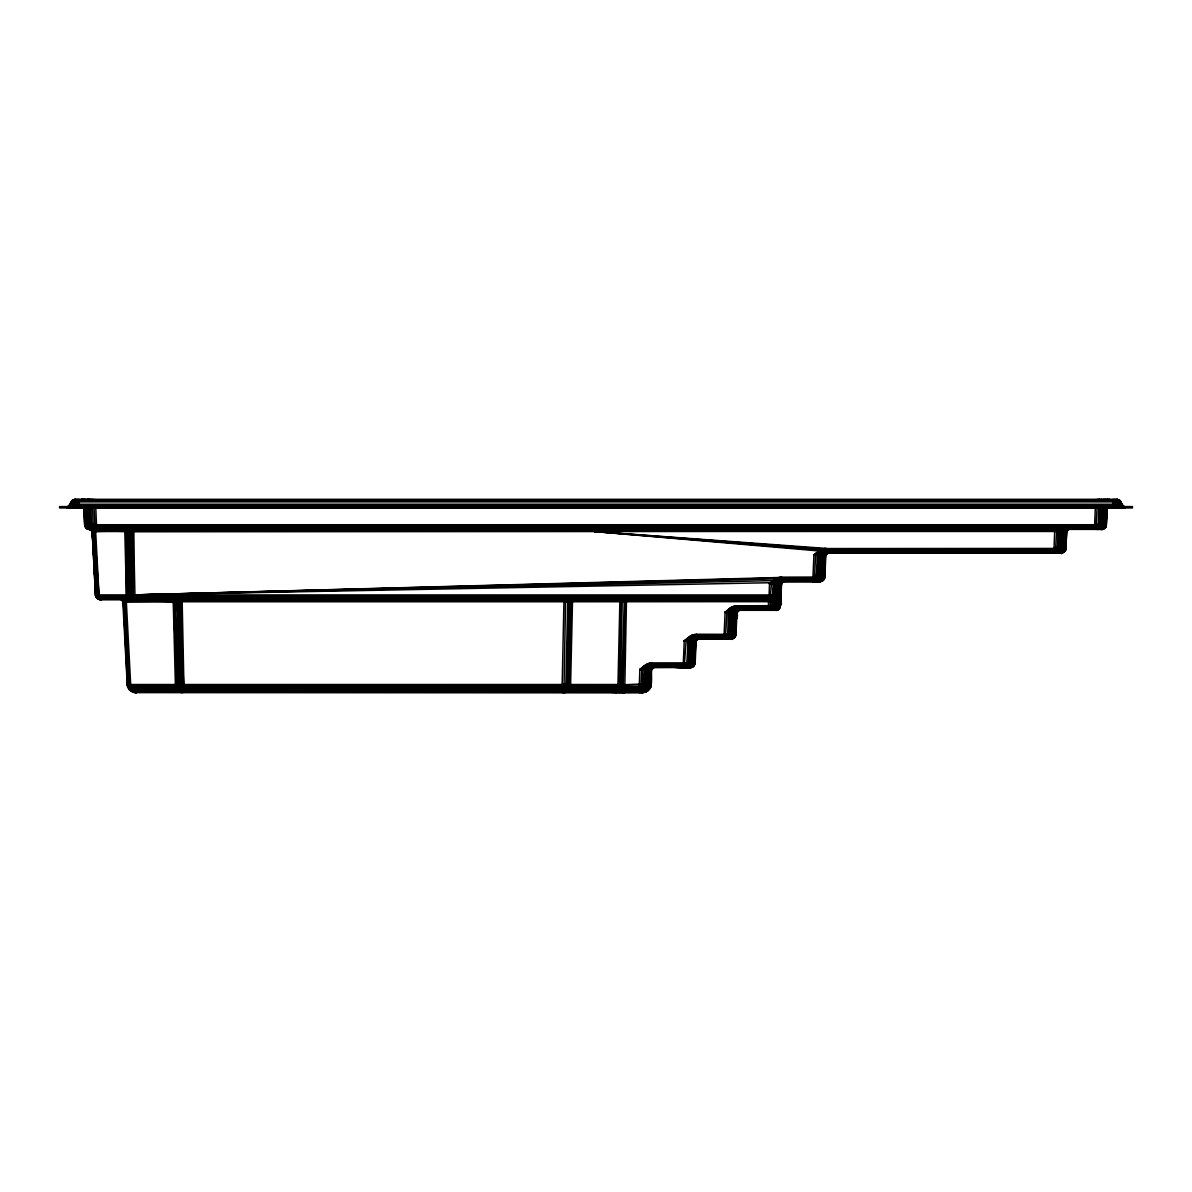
<?xml version="1.0" encoding="UTF-8"?>
<svg xmlns="http://www.w3.org/2000/svg" width="1192" height="1192" viewBox="0 0 1192 1192"><rect width="100%" height="100%" fill="white"/><g stroke="black" fill="none" stroke-linecap="round" stroke-linejoin="round"><path stroke-width="1.5" d="M83.663 506.54L84.721 525.553L87.135 528.786L92.559 530.783L130.45 531.513L130.315 594.942L129.511 595.762L95.554 595.732L92.127 531.513L87.94 527.788L86.539 524.838L85.6 506.525M87.642 506.525L87.016 525.642L84.721 525.553L83.783 506.54M133.549 529.397L133.057 595.747L133.832 599.576M1104.656 506.525L1104.582 524.838L1102.674 528.354L1100.246 529.397L1103.971 528.786L1106.385 525.553L1107.442 506.54M88.983 506.525L88.238 525.657L89.474 528.354L91.62 529.397M739.249 610.304L735.211 612.375L734.078 634.353L732.186 637.869L729.757 638.912L733.646 637.854L735.509 634.308L736.656 612.39C738.027 609.604 739.621 609.693 737.029 612.405L735.881 635.068C732.38 640.029 729.132 641.862 734.913 634.338L735.211 612.375L725.094 612.42L723.946 638.912L729.087 638.644L731.843 634.353C738.295 631.969 735.479 639.18 731.083 638.912L696.411 638.912L684.253 641.028L683.105 667.52M1107.323 506.54L1106.131 526.342C1098.741 532.466 1102.913 529.62 1105.401 524.823L1105.654 506.525L1104.582 524.838L1105.595 527.102L1101.587 529.397L89.519 529.397C77.48 523.899 91.233 524.42 96.671 524.733L1094.435 524.733C1110.84 522.513 1109.111 529.755 1094.435 527.743L87.94 527.788L85.854 527.743L84.736 524.778M90.458 506.525L89.668 525.642L91.084 528.801L92.708 528.831M136.32 692.552L132.029 690.704L129.615 685.936L125.294 601.692C120.869 595.255 119.647 603.092 126.337 601.692L780.626 601.692L781.609 583.439L783.651 581.696L781.013 583.409L780.015 596.581L777.571 599.308L774.562 599.844L771.76 605.7L770.226 606.505L735.598 606.549L730.785 608.218L725.094 612.42L737.148 612.42L739.383 610.304M783.785 581.696C778.644 580.534 780.983 614.878 780.969 595.046L780.626 601.692C780.462 588.297 783.204 612.524 775.5 610.304L737.252 610.304L726.971 612.077L725.66 634.293C723.38 639.687 728.833 640.64 729.355 635.157L729.027 611.481L737.252 607.25L768.363 607.25C776.26 611.302 788.508 602.69 776.067 599.576L99.532 599.502L96.686 597.922L95.554 595.732L92.246 531.513C90.354 528.98 96.135 528.771 95.658 531.513L98.981 594.912L99.845 597.922L101.856 599.502M94.838 529.68L92.857 529.397L94.63 531.513L97.833 595.747L100.411 599.293L768.914 599.502L769.511 583.812L780.686 581.592L812.765 581.622L813.913 555.204L826.071 553.088L1061.834 553.013L1065.201 549.303L1066.259 531.111L1068.673 529.397L1066.855 531.14L1065.559 550.034L1063.383 552.477L1059.673 553.088L1062.102 552.045L1063.994 548.529L1064.545 531.096L127.529 531.513L129.511 595.762L780.864 595.732L780.626 601.692L780.969 594.912L780.626 601.692L779.851 599.397L780.969 594.912L779.926 600.828M1123.281 506.228L1119.854 500.446L72.146 500.446C66.484 514.527 67.721 502.547 74.619 499.448L1117.381 499.448C1121.344 499.269 1122.074 507.107 1123.877 506.555C1118.603 507.837 1120.823 499.791 1116.487 499.448M562.728 692.552L564.039 685.936L565.544 601.692L566.155 599.606L574.082 599.576M563.28 692.552L564.919 690.704L565.842 685.951L567.72 601.319L780.522 601.215L174.941 600.962L121.316 599.695L123.73 601.692L127.931 685.951L129.287 689.706L134.204 692.433L642.637 692.552C669.546 679.351 624.116 686.085 618.067 684.506L127.246 684.521L122.806 601.692M651.115 684.506L649.268 688.618L569.791 688.559L566.796 684.536L568.599 601.692L571.087 601.319L572.16 599.606M563.801 692.552L566.2 690.704L568.212 684.536L570 601.692M564.278 692.552L567.392 690.704L569.508 684.521L571.311 601.692L569.523 600.962L570.298 599.606M612.062 692.552L615.817 690.69L617.933 685.922L619.87 601.692L621.434 599.576M649.834 688.559L645.364 692.075L613.075 692.433L616.622 691.494L619.065 685.936L620.987 601.692L622.284 599.576M623.237 599.576L622.239 601.692L620.436 684.536C620.585 688.425 618.29 694.727 614.059 692.075L132.819 692.075L136.678 692.552M618.812 692.552L620.808 690.704L621.732 685.951L624.295 599.576M619.616 692.433L622.12 692.433L623.133 687.307L625.383 599.576M626.485 599.576L624.697 692.552L622.12 692.433L624.697 692.075M694.847 655.615C699.913 680.379 661.068 659.697 652.009 667.237L639.851 669.636L639.061 692.552L134.204 692.433L129.406 689.721L127.142 684.506L129.779 689.721L639.061 689.706L643.546 689.766L644.246 690.734C654.691 692.224 650.43 674.493 651.771 669.621L653.991 667.52L639.851 669.636L645.96 664.6L650.415 662.99L695.159 662.856L696.188 641.013C698.572 638.212 697.32 638.256 695.815 640.998L694.653 664.495L692.641 666.909L688.887 667.52L692.179 666.462L694.072 662.946L695.219 640.998C700.807 636.617 692.582 640.76 689.259 640.998L684.253 641.028L690.362 636.007L696.411 634.248L731.843 634.353L731.575 637.303L728.997 638.912M820.737 581.622L818.576 581.696L822.301 581.085L824.462 578.642L825.475 555.174C826.98 552.432 828.231 552.388 825.847 555.189L824.819 577.032L780.075 577.166L775.619 578.79L769.511 583.812L781.669 581.622L819.917 581.696C827.442 580.295 823.478 569.061 824.641 564.308M684.148 667.52L686.13 640.685L694.37 640.983L693.252 662.961C686.354 670.828 693.774 668.131 695.04 662.901L693.729 663.765L652.009 663.676L641.862 669.159L640.745 688.589L639.582 692.552L644.067 692.433L647.941 690.69M780.656 599.829L780.954 595.389L780.417 597.386L778.123 599.218L770.747 599.606L769.391 610.304L774.338 609.261L777.646 601.647L780.82 597.49M826.995 553.088L823.657 553.341C830.049 554.653 826.399 550.987 824.879 555.174L822.912 577.137L820.454 581.1L779.449 581.383L771.522 583.335L769.957 599.576M132.729 599.576L131.239 595.762L130.45 531.513L1063.83 531.468L1062.966 548.529L1060.046 552.82L822.525 552.939L815.626 555.189L814.494 577.077C812.214 582.501 817.608 583.275 818.189 577.941L818.919 555.174L823.717 554.787L822.912 577.137L823.925 579.401C815.268 584.706 822.823 581.517 823.732 577.122L824.879 555.174L828.067 553.088M820.632 581.622L823.508 579.416L821.869 577.137L823.002 555.159C814.523 552.567 825.058 557.633 826.309 554.146C827.367 553.326 822.957 551.822 824.491 548.558L1065.916 548.424L1065.171 550.779C1056.693 555.859 1064.799 552.79 1065.797 549.244L1066.676 531.498C1070.118 528.488 1066.676 529.069 1065.708 531.483L1064.828 548.514C1061.923 553.595 1058.556 556.053 1065.559 550.034L1065.782 548.469L1064.828 548.514L1065.395 550.063L1061.267 551.553L1062.296 551.3M1097.117 506.54L1096.148 524.778C1093.332 530.693 1100.723 531.081 1101.438 525.642L1102.332 524.838L1103.285 506.525M1104.477 506.525L1103.539 524.838L1105.103 527.758L1100.872 529.322L1103.211 529.114L1106.131 526.342L91.367 526.417L88.774 524.838L87.836 506.525M639.061 692.075C647.003 692.016 639.314 672.109 643.248 669.606L652.009 664.466L691.36 664.555L693.342 640.983L684.253 641.028L691.509 636.066L696.411 635.068L735.881 635.068M652.009 663.676L647.092 664.674L639.851 669.636L646.347 669.591C649.238 668.876 656.539 664.719 650.817 669.606C650.4 676.222 652.665 692.612 641.594 692.552M127.767 687.292L649.208 687.397L650.489 687.292L650.772 685.981L651.368 669.233L653.395 667.639L649.58 667.773L653.991 667.52M685.326 667.52L686.726 664.525L688.201 640.089L696.411 635.857L735.047 635.917L735.881 634.293M696.411 635.857L690.213 637.243L684.253 641.028L694.206 638.599L726.405 638.837L727.627 635.127L728.491 612.39L727.105 611.943L735.032 609.991L777.124 610.021L779.672 607.995L780.417 605.64L735.673 605.774L731.203 607.399L725.094 612.42L737.252 610.23L736.269 610.2L735.673 605.774L725.094 612.42L729.862 608.248L732.439 610.721L738.638 610.423M730.383 638.837L733.348 638.301L735.479 635.887L735.881 612.018L736.865 610.572L738.831 610.304M768.363 610.304L768.572 599.576L774.562 599.844M772.863 599.606C770.345 602.511 774.562 611.436 768.363 610.021L775.068 609.708L778.674 601.647C781.282 602.228 780.671 595.3 780.671 600.589M820.573 581.428L819.187 581.696L822.852 580.623L824.819 577.032L823.866 578.701L781.669 578.642L773.236 583.111L772.52 596.581L771.015 599.576L130.956 599.308L129.511 595.762M775.5 610.304L779.464 607.309L780.224 600.753L775.992 599.576L779.136 598.891L780.581 601.021L778.585 599.263L774.74 599.576L779.538 599.71M1065.559 550.034L826.071 550.034L817.31 555.174L816.252 579.416L815.239 581.622L812.765 581.413L819.843 581.428L812.765 581.622L816.743 581.428L815.239 581.622M1053.862 553.088L1054.741 529.397M1060.91 529.516L1056.812 529.68L1055.576 548.469C1053.296 553.893 1058.705 554.667 1059.271 549.333L1059.748 531.483L1061.074 529.427L1067.987 529.427M1061.074 529.427L1059.047 529.427L1058.153 531.483L1057.2 551.464L1056.321 553.013L1053.862 552.805C1056.902 551.822 1068.121 554.474 1062.966 548.529M1100.842 529.397L1104.656 528.324L1094.435 529.322L1095.388 506.54M1096.536 529.397L1098.13 525.612L1098.786 506.525M1100.395 506.525L1099.858 525.642L1097.594 529.397M1101.9 506.525L1100.961 524.838L1105.058 525.642L1106.37 524.778M1104.522 528.324C1109.663 521.545 1099.113 533.077 1105.595 527.102L1106.355 506.525M89.206 506.525L90.16 524.838L96.671 527.743L1094.435 527.087L1098.756 528.801L96.671 528.786C93.274 526.536 79.641 526.223 89.847 529.397C79.387 526.044 91.68 525.732 96.671 527.087L1104.492 527.132L1105.997 524.793L1106.966 506.525M780.73 599.442L780.79 598.473L780.7 599.636M75.513 499.448L73.293 500.089L71.341 504.246L67.512 506.6L77.435 506.555L78.538 499.448M1060.94 552.82L1062.936 552.03L824.789 551.345L813.913 555.204L820.424 555.159L821.258 553.505L819.619 551.002L594.152 531.513L826.071 548.424L826.071 553.088L813.913 555.204L820.022 550.183L824.491 548.558L813.913 555.204L819.619 551.002L826.071 549.244L1065.797 549.244L1065.424 548.484L1065.201 549.303M90.711 506.525L91.665 524.823L96.671 527.087L1094.435 526.342C1096.402 527.192 1103.107 530.738 1103.166 527.788M731.113 637.139L732.991 638.301L730.353 638.912M824.328 577.092L824.715 577.852L780.015 577.941L775.202 579.61L769.511 583.812L781.073 583.782L781.505 582.426L779.24 581.949L783.248 581.696L780.402 583.052L779.881 595.002L778.525 597.967L775.754 599.576L778.316 598.965L780.656 596.536L777.497 600.306L172.02 599.576M821.169 553.818C826.741 554.086 825.132 555.398 827.114 553.371M736.075 619.706C740.008 613.075 734.57 608.665 730.085 612.39L728.953 634.338L727.627 635.127L730.577 636.662L735.255 636.602M568.599 601.692L567.958 600.068L768.572 600.068C772.61 599.799 781.103 602.049 780.954 595.389M1105.55 522.99L1105.833 519.34M99.055 595.732L97.938 594.927L93.766 531.513C92.469 527.758 87.359 530.708 85.511 527.102L84.155 506.525M136.022 692.552L131.299 690.704L128.647 685.951L124.43 601.692L123.089 599.859L120.69 599.576M1065.112 545.102L1065.41 541.704M650.176 682.971L650.638 677.965M626.485 599.859L776.335 599.844L777.974 599.546L779.076 597.609M564.71 692.552L568.45 690.69L570.566 685.922L572.503 601.692L573.814 599.606M780.849 596.73L780.924 595.94M780.224 591.798L780.73 586.986M777.884 609.693L775.426 610.304L777.884 609.693L779.091 608.024L777.467 605.745L777.646 601.647L775.754 600.932L780.238 597.267L95.807 596.522L92.559 530.783L91.292 529.516L87.895 529.114M650.623 684.61L649.685 688.589L647.807 690.704L642.264 692.552L646.928 690.734L649.193 684.67L649.953 669.591L641.728 669.293L643.248 669.606C641.683 676.475 648.046 687.233 641.147 692.552C651.07 690.883 647.614 676.013 648.925 669.591L643.576 668.935C645.394 670.202 655.868 667.237 651.473 668.891L648.761 667.922L647.375 663.884M68.585 506.228L1124.488 506.6L1121.746 504.738L70.149 504.738L69.598 505.602M75.647 506.555L77.838 499.448M641.564 669.621L640.789 669.472C659.519 670.738 653.603 665.24 639.851 669.636L645.811 665.851L652.009 664.466M647.375 667.088L688.261 667.252L689.959 664.54L688.127 662.946L687.65 640.998L686.13 640.685L696.307 641.028L698.408 638.912M648.269 687.412L647.807 690.704L642.473 692.552L646.958 684.685L647.748 669.591L648.165 684.685L649.268 688.618L643.993 692.433M771.388 599.502L773.236 598.98L774.219 596.596L774.502 583.782L779.3 583.395L779.061 595.017L777.646 597.967L775.366 599.502M824.089 579.387L781.669 579.387L775.232 582.471L776.007 583.767L776.841 582.113L774.279 579.64L769.511 583.812L781.669 577.852M92.916 529.427L87.269 528.786L84.885 525.597L84.677 506.525L85.705 524.823L87.269 528.786L89.594 529.129M650.996 684.566L646.645 691.494L641.326 692.433M73.949 506.555L77.152 499.448M95.107 580.444L96.179 597.267L98.727 599.293L101.722 599.576M93.989 506.54L94.958 524.778C96.761 530.529 92.454 530.216 93.274 524.793L92.32 506.525M92.559 530.783L95.703 595.747L97.789 598.503L100.694 599.576M733.467 638.301L695.308 638.182L689.587 639.18L688.455 637.75L685.713 639.97L689.959 636.826L691.375 640.611L687.978 640.327L696.471 640.298L694.832 634.382L684.253 641.028L695.01 636.558L730.577 636.662M689.959 664.54L691.002 662.961L692.15 640.983L692.224 662.961L693.848 665.24L692.507 666.909L649.491 666.388L639.851 669.636L649.133 665.33L694.265 665.225L695.04 662.901L693.774 665.881L691.762 667.252M775.977 608.695L737.252 608.65L732.439 610.721L731.59 612.375L728.819 611.72L737.312 611.69L736.656 612.39L737.982 610.796M95.449 594.912L134.934 594.912L777.035 578.06C775.56 581.383 781.848 581.994 778.585 583.767L776.812 595.017L774.502 598.98L772.535 599.502M1056.321 553.013L1057.84 552.82L1053.862 553.013L1059.003 552.82L1061.744 548.529L1063.83 531.468L1066.006 529.427M816.386 581.622L818.353 581.1L820.662 577.137L823.002 555.159L824.611 553.356L827.293 553.207M775.754 600.932L773.37 605.73L770.226 606.505L768.363 605.64M134.934 599.576L134.934 594.912L778.525 577.509L779.553 581.666L783.055 581.815M822.942 548.901L820.022 550.183L594.152 531.513L822.942 548.901L823.97 553.058L826.309 553.118M648.418 669.219L648.97 667.997L652.888 667.803M692.82 640.611L693.386 639.389L696.337 639.031L687.054 640.506M729.727 611.556L732.991 612.375L734.034 611.034L726.032 612.256L726.807 612.405M781.282 581.964L782.548 581.979L780.76 582.426L781.609 583.439L779.613 583.767L778.033 595.017L776.126 598.533L773.966 599.576M821.869 577.137L819.962 580.653L817.816 581.696M1063.309 531.096L1064.59 529.427M1103.494 506.525L1103.539 524.838L1101.631 528.354L1099.486 529.397M99.532 599.502L100.351 599.576L96.865 595.762L93.766 531.513L126.233 531.513C130.658 530.649 125.488 528.369 123.461 529.397M650.817 669.606C653.723 666.268 651.905 670.917 651.1 668.25L652.456 668.265M774.726 599.695L777.065 599.695L779.657 597.296L778.033 595.017L778.585 583.767L775.024 582.769L781.579 583.067L782.384 582.188M127.708 529.889L1054.741 529.889L1065.708 531.483L1067.943 529.68L1054.741 530.455L127.931 530.44L131.984 531.513L133.355 594.927L134.934 595.732M90.398 527.624L88.431 528.354L85.139 526.372L85.466 506.525M76.541 499.448C72.369 499.18 74.366 505.483 70.984 506.555M1109.871 499.448L1095.582 499.657M77.793 507.047C77.242 508.612 66.052 508.373 70.864 507.047M723.946 636.602L728.267 638.316L723.946 638.629L732.603 638.644L734.615 637.273L733.05 634.353L734.183 612.375L736.999 609.738M96.388 596.536L93.036 531.513L91.709 530.142L94.377 531.14L92.663 531.14M1105.997 524.793L1106.221 525.597L1105.401 524.823M732.663 637.303L735.479 635.887L734.913 634.338M779.97 600.097L779.285 600.47L779.136 598.891L780.849 594.957M648.612 688.648L649.908 687.367L648.925 669.591L650.281 667.997L648.761 667.922L652.009 666.909M683.105 666.909L692.507 666.909L694.429 665.211L693.252 662.961L693.342 640.983L693.997 639.165L696.649 639.97L697.797 639.031M647.107 668.25L644.619 665.464L641.311 668.578L643.337 666.417L645.17 667.788L652.009 665.211M779.747 600.351L778.748 607.324L775.187 610.304L779.181 608.65L780.283 605.685M731.739 638.644L734.019 637.839L736 634.248M1063.264 552.477L1062.102 552.045L1065.171 550.779M775.634 598.98L97.282 598.503L777.154 598.533L779.002 598.503L778.972 597.311M737.252 606.46L725.094 612.42L734.749 609.172L768.363 609.231C773.206 608.069 777.512 611.913 780.045 607.25M135.799 692.552L129.406 689.721L127.499 685.936L123.342 601.319L121.659 599.576M123.61 600.321C120.094 599.68 123.357 601.975 126.307 601.319L173.6 601.692L176.58 684.521L178.711 690.704L181.81 692.552M684.357 667.445L687.084 667.252L689.632 662.961L690.764 640.983L691.539 663.78M1097.549 499.895L1099.814 499.493L1095.582 499.895M826.071 550.034L819.872 551.419L813.913 555.204L821.437 549.467M731.575 637.303L693.729 637.273L684.253 641.028L691.792 635.276M779.672 607.995L735.851 607.95L725.094 612.42L732.618 606.668M1122.208 506.555C1114.49 508.999 1116.71 503.233 1114.848 499.448M69.956 505.199L73.04 499.82L1118.96 499.82L1120.42 501.31L71.49 501.31L72.235 500.446M779.941 582.173L777.408 583.767L775.932 595.821M821.169 550.242L822.838 553.49L824.357 553.565L821.809 555.159L817.861 554.265L814.851 555.04L815.626 555.189M777.557 599.814L774.874 605.745L772.043 606.519L774.994 608.054M71.341 504.246L68.957 506.6M776.32 610.23C773.221 611.064 781.803 604.716 779.538 601.662L780.522 601.215M768.363 610.021L777.75 609.693L779.523 608.009L779.315 605.73L779.091 608.024M639.061 689.706L641.996 692.433L648.984 689.706M734.168 637.839L732.275 638.644L735.643 635.857M822.301 581.085L779.151 580.564L769.511 583.812L775.471 580.027L781.669 578.642M1060.269 553.088L1062.906 552.477M1062.757 529.397L1061.253 531.468L1054.741 530.142L127.246 529.427M817.086 581.1L781.669 581.085L778.421 582.098L781.133 583.067C784.47 581.83 777.378 582.113 781.669 581.413M1064.963 530.127L1066.795 531.513L1054.741 529.516L1066.378 530.768C1068.121 529.024 1065.633 530.38 1068.941 529.397M647.614 687.918L648.105 686.875M85.317 525.612L86.003 527.758L88.7 529.322M696.188 641.013L696.5 639.955L691.509 639.642M737.029 612.405L736.343 611.034L732.35 611.034M824.715 577.852L823.434 580.057L821.243 581.1M645.17 667.788L639.851 669.636L649.327 665.881L692.716 665.911L695.055 663.676M1063.398 530.753L129.66 530.142L128.945 531.513L130.315 594.942L133.102 596.536L777.169 596.611L780.864 595.821M778.525 577.509L769.511 583.812L781.669 581.085M1108.53 499.642L1108.053 499.642M91.665 524.823L91.769 527.788L93.512 529.397L91.993 529.322L96.671 529.322L95.718 506.54M735.136 611.332L735.941 611.168M76.348 507.047L74.172 507.941L74.977 507.047M72.384 506.555L75.901 499.612M1123.177 506.555L1120.867 504.738L1119.765 500.446M70.805 504.246L72.146 500.849L74.843 499.448M182.823 692.552L179.888 690.704L178.532 685.951L179.307 684.536L177.504 601.692L178.383 601.319L567.72 601.319M129.883 599.576L127.291 597.922L126.412 594.912L126.441 531.14L125.384 529.427M181.393 692.552L177.638 690.69L175.537 685.922L176.58 684.521L175.001 601.319L173.943 599.606M565.708 692.433L565.664 691.494L131.612 691.494L127.916 687.307L127.246 684.521M779.106 600.142L777.497 600.306L779.464 600.932M75.23 504.246L76.795 501.802M818.681 551.032L813.913 555.204L826.071 549.244M648.076 667.341L644.842 669.606L644.067 684.655L642.726 686.026L127.335 685.922M1066.378 530.768L1063.994 548.529L1065.022 550.793L826.071 550.779L819.44 554.161L823.955 554.116L818.546 554.34M696.411 636.602L689.781 639.985L691.449 640.268M737.252 607.995L730.622 611.377L732.29 611.66M1120.867 504.738L1119.854 500.849L1117.157 499.448M565.842 685.951L566.796 684.536M824.462 578.642L821.005 580.653M1099.635 499.642L1097.638 499.642M75.066 499.493L69.792 506.555M694.295 639.94C695.383 641.058 697.394 640.849 695.517 639.642L694.474 639.642M779.3 583.395L775.232 582.471L773.697 580.534L770.971 582.754L780.298 583.409M822.152 552.909L821.437 552.656L822.361 552.388M126.143 530.142L91.933 530.44L128.066 531.14M178.532 685.951L176.625 601.319L174.837 600.619L182.123 601.319L180.543 601.692L182.063 685.936L182.719 691.494L183.911 692.433L180.543 601.692L122.865 600.321L625.204 599.859M649.268 688.618L650.34 687.337L649.953 669.591L651.905 669.636M732.38 635.172L732.991 612.375L731.843 634.353L731.59 612.375L730.949 635.157M694.891 663.721L694.668 662.916L693.163 665.255C694.34 667.445 688.484 667.49 690.69 667.445L650.385 667.654L652.009 667.237M780.075 597.281L780.477 594.972L134.934 594.912L133.549 531.513M779.464 607.309L780.298 606.46M735.315 611.034L738.295 610.587M778.927 581.517L781.669 580.042L823.583 580.042M820.409 580.31L821.646 579.908M641.207 668.488L645.543 665.434M685.623 639.88L689.959 636.826M726.464 611.273L729.295 609.142L730.413 610.572L736.149 609.574L771.06 610.036L772.669 609.708L773.474 608.039L773.563 601.662L768.572 600.634L178.293 600.619L177.817 599.606L175.805 599.606M770.866 582.664L777.258 579.878L781.669 579.387M815.283 554.057L818.114 551.926L819.634 553.863M1122.402 505.602L1121.851 504.738L1122.521 505.602L69.479 505.602L70.313 505.199M565.306 684.536L564.039 685.936L565.708 687.307M93.393 531.14L97.059 594.942L99.562 597.043M73.725 507.047L72.638 507.941M68.957 507.941L68.123 507.941L70.298 507.047M819.619 551.002C810.396 558.065 821.228 549.333 826.071 550.779M649.685 688.589L646.928 690.734M823.508 579.416L823.732 577.122M727.105 611.943L726.554 611.362L731.203 607.399L734.123 606.117L733.959 606.892C732.737 610.542 740.068 610.453 736.149 611.332L737.148 612.42M641.579 668.876L650.415 662.99C652.441 669.755 650.102 668.995 648.701 664.108L648.865 663.333L641.4 668.682M776.752 578.85L771.239 583.052M1121.016 506.555L1119.184 504.738L1118.156 500.089M563.756 684.521L562.177 685.922L563.965 687.307M639.061 684.506L640.923 685.981L642.458 684.61M75.081 501.191L75.29 501.012M778.748 607.324L779.926 605.7M780.522 601.349L780.089 601.289M130.718 599.576L128.289 597.267L127.916 595.747L128.9 594.942M565.664 691.494L645.245 691.509L646.198 690.734M826.533 553.833L824.819 554.444L825.967 555.204M690.362 636.007L693.282 634.725L693.118 635.5C692.284 638.361 697.409 639.448 695.606 638.957L696.411 638.912L696.411 634.248L685.817 640.074M723.946 635.068L729.146 637.139M1102.973 499.88L1104.284 499.448M694.265 665.225L691.345 666.477M730.413 610.572L726.926 611.749L737.252 605.64L737.252 610.304M821.094 581.428L823.866 578.701M1064.531 551.449L1063.92 550.823L1065.424 548.484M641.49 668.772L642.95 667.773M728.208 610.557L726.733 611.556L729.981 610.021M685.907 640.164L687.367 639.165M726.554 611.362L732.603 607.98L737.252 607.25M695.219 640.998L696.322 640.283M1119.616 506.555C1117.634 505.706 1116.427 500.193 1117.768 500.446M736.03 612.39L737.043 612.032M818.651 580.161L817.98 579.923M1104.477 499.88L1105.684 499.448M775.068 609.708L773.414 610.304M1117.44 501.802L1118.23 501.31M69.941 507.047L67.512 507.941L69.017 507.881M1116.934 499.493L1119.437 500.089L72.563 500.089L74.649 499.493M67.512 507.941L69.836 507.047M815.462 554.25L817.027 553.341M771.06 582.858L772.61 581.949M124.43 601.692L122.135 600.068L174.539 600.068M734.346 635.932L733.065 636.662L733.646 637.854L693.908 637.78L685.996 640.268M686.175 640.447L696.411 635.068M771.969 610.23L772.669 609.708L768.363 607.995M732.707 637.124L731.843 637.139M1112.732 507.047L1112.732 507.941L1123.043 507.941L1121.136 507.047M83.842 499.642L81.369 499.448L95.524 499.895L86.822 499.448M778.033 597.758L97.222 597.937L95.554 595.732M826.071 548.424L815.566 554.34M819.5 580.161L820.99 580.161M1116.189 507.941L1117.962 507.881L1117.023 507.047M824.03 555.159L825.43 554.802M1064.858 531.468L1065.544 531.111L1060.612 529.874L1054.741 529.889M1117.128 500.849L1115.205 501.802L1115.488 504.246M695.308 639.94L696.5 639.955M774.755 581.785L776.186 581.04M768.914 594.912L770.792 595.777L772.327 594.972L774.502 583.782L771.373 583.469L772.908 583.782M812.765 577.032L814.643 577.897L816.162 577.092L818.919 555.174L816.714 554.682M723.946 634.248L725.809 635.112L727.343 634.308M683.105 662.856L684.983 663.721L686.503 662.916M87.016 525.642L1096.312 525.597L1097.832 524.793M1053.862 548.424L1055.725 549.288L1057.259 548.484L1059.748 531.483L1054.741 530.455M775.903 582.59L779.315 581.011M731.486 611.198L732.439 610.721M688.887 640.164L696.411 637.258M644.47 668.772L652.009 665.866M771.328 583.141L780.075 577.166L780.686 581.592L781.579 581.815M771.149 582.948L777.497 580.355L781.669 580.042M645.245 691.509L647.465 690.719L647.733 688.663M734.466 608.307L731.56 609.41M776.588 609.261L779.181 608.65M733.02 637.854L735.106 636.617L734.078 634.353L733.661 612.003M1112.732 499.448L1112.732 506.6L1116.353 506.555M1103.509 528.339L1104.701 527.773L1103.867 526.417M1062.936 552.03L1064.128 551.464L1062.579 551.479M645.11 692.075L646.749 691.494M182.912 692.075L183.911 692.075M73.606 501.802L75.871 500.849M74.53 500.893L73.621 501.191M821.258 553.505L826.071 551.434M779.136 598.503L780.626 601.692M772.312 583.29L775.232 582.471M641.996 692.433L642.801 692.09M776.767 582.426L782.116 582.441M647.033 668.876L645.364 668.593L651.86 668.25M771.433 583.231L781.669 577.032L781.907 581.726L780.864 581.741L781.669 581.696M641.683 668.965L652.009 662.856L651.92 667.639M815.656 554.444L824.879 551.896L1061.059 552.045M1114.565 506.555C1112.911 503.858 1115.697 501.027 1114.162 499.448M84.915 499.642L81.235 499.448M1104.045 527.788L1102.898 528.801M1116.368 501.802L1116.77 504.246L1112.732 505.602M1119.362 507.941L1118.275 507.047M75.632 501.802L79.268 500.446M1112.732 501.31L1113.909 500.849L1113.462 499.448M78.046 501.31L79.268 500.849M1062.325 552.492L1063.473 551.479M125.294 601.692L174.941 600.962M1112.732 500.849L1113.85 500.446M737.252 610.021L735.643 610.438L737.476 611.362M735.986 611.66L737.714 611.049M695.159 640.268L696.873 639.657M1060.046 552.82L1058.913 553.088M75.126 504.738L76.511 504.246M563.175 692.075L562.177 692.433L562.177 684.506L563.98 599.576L566.155 599.606M640.059 692.075L639.061 692.433L640.611 692.433L639.061 691.494M815.745 554.533L824.968 552.358L1058.168 552.492L1053.862 550.779M686.085 640.357L689.587 639.18M1116.219 501.191L1116.04 501.012M650.921 685.922L642.726 686.026L645.364 688.663M73.502 500.446L74.53 500.089M1112.732 505.199L1114.162 504.738M826.071 552.015L822.018 553.654L826.071 552.477M781.669 580.623L776.841 582.113M737.252 609.231L733.184 610.87L734.212 610.781L732.335 607.458M696.411 637.839L691.598 639.329M652.009 666.447L647.182 667.937M74.232 500.446L75.334 500.089M643.099 692.433L645.364 692.075M77.793 505.199L79.268 504.738M76.362 505.199L77.838 504.738M130.45 531.513C132.863 531.453 131.314 527.981 129.257 529.427M571.311 601.692L572.533 601.319L571.162 600.962M639.851 692.433L641.028 692.075L639.061 690.69L130.435 690.704L131.612 691.494M1107.949 499.448L1106.921 499.448M771.522 583.335L770.449 583.648L771.224 583.797M1112.732 500.089L1113.701 499.82M1067.481 529.397L1066.527 529.665L1067.361 530.142M73.517 505.602L74.992 505.199M644.917 690.809L644.336 690.824M821.809 581.085L819.604 581.696M776.156 610.036L777.408 609.693M78.225 500.089L79.268 499.82M77.733 505.602L79.268 505.199M782.548 581.979L781.505 582.426M827.829 553.118L825.683 553.356M737.252 609.693L734.019 610.706L738.474 610.423M1067.019 529.874L1065.186 529.874M696.411 638.301L693.178 639.314L691.509 636.066M133.549 531.14L131.984 531.513L131.82 594.942L134.934 596.522M565.112 692.433L566.692 692.075M90.488 529.129L1097.147 529.129M683.105 667.237L684.595 666.909L683.105 666.447M690.794 666.924L688.157 667.52M768.363 610.23L771.298 609.693L768.363 608.65M723.946 638.837L727.925 638.644M817.921 581.428L819.485 581.1L812.765 577.852M685.817 667.252L687.426 666.924M685.206 667.52L687.784 667.445M768.572 600.634L779.285 600.47M1067.317 529.68L1068.285 529.516M1109.096 499.493L1109.26 499.493M826.071 552.805L824.611 553.356M820.319 553.982L822.852 553.818M776.797 582.724L778.629 582.173M696.411 638.629L694.951 639.18M1112.732 506.228L1114.326 505.959M694.653 664.495L690.287 664.54M77.599 506.228L79.268 505.959M1094.435 529.322L1097.385 528.786L1094.435 527.743M686.264 667.52L689.825 666.924L691.36 664.555L689.632 662.961L689.259 640.998L688.127 662.946L686.801 663.735L689.736 665.27M1105.595 527.102L1104.492 527.132M95.524 499.895L87.478 499.493M93.557 499.895L95.524 499.657L91.471 499.642M1101.289 499.88L1103.3 499.642M774.8 610.23L774.77 610.304M735.956 608.486L733.125 608.948L737.252 608.65M693.744 637.228L695.13 637.094M693.923 665.866L692.716 665.911L693.327 666.447M734.764 637.258L733.557 637.303M91.814 499.448L93.468 499.642M177.817 599.606L182.123 599.606L183.911 684.506M776.067 599.576L778.614 598.518L776.096 596.596M731.083 638.912L731.813 638.837M648.97 667.997L646.243 668.414M822.987 580.623L821.497 580.087M778.436 609.231L777.437 609.246M90.056 499.448L87.806 499.642M67.899 507.881L67.005 507.941L1124.995 507.941L1122.059 507.047M1057.021 553.088L1058.541 553.013M1055.963 553.088L1057.483 553.013M814.866 581.696L817.444 581.622M770.464 610.304L773.042 610.23M726.047 638.912L728.625 638.837M96.15 595.762L92.246 531.513L133.549 530.783M79.268 507.881L77.525 507.941L79.268 507.941L79.268 507.047M1112.732 507.941L1114.535 507.881L1114.207 507.047M775.217 607.324L773.772 606.549L779.702 606.519M770.628 582.709L134.934 594.912L775.619 578.79M77.525 506.6L79.268 506.555L79.268 499.448M91.784 530.455L95.613 531.14L94.63 531.513L98.981 594.912M134.934 594.912L772.997 580.593M1054.741 529.427L1056.931 529.427M122.24 600.321L125.532 599.859L126.307 601.319L130.673 684.506L132.193 689.706L135.158 692.433M780.849 581.741L781.907 581.726M82.323 499.448L84.185 499.448M569.791 688.559L128.959 688.574L127.916 687.307M90.011 529.397L91.918 529.889M1094.435 525.553L1100.425 528.354L90.681 528.354L95.42 529.322M92.171 530.142L90.979 529.68L124.221 529.68L124.787 530.455L126.412 594.912M134.934 597.922L96.179 597.267M691.539 665.732L690.526 665.985M690.69 667.445L683.105 664.466M96.671 528.786L87.269 528.786M1062.176 530.127L1054.741 530.142M647.033 689.781L640.327 689.661M81.846 499.493L82.01 499.493M124.787 530.455L1068.136 529.516M99.011 598.965L100.754 598.965L99.234 598.503M775.53 608.531L778.629 608.68L776.245 605.745L776.469 601.647L768.572 600.068M73.546 499.612L1118.454 499.612M71.788 500.849L1120.212 500.849M77.435 501.191L79.268 501.191M1112.732 501.191L1114.565 501.191M1117.291 501.012L1118.379 501.191M71.267 501.802L1120.733 501.802M76.199 502.264L77.182 502.264M1114.818 502.264L1115.801 502.264M70.373 504.246L1121.627 504.246M69.851 505.199L1122.149 505.199M68.078 506.436L1123.922 506.436M69.181 507.434L1124.861 507.941L1121.702 507.047M1100.618 529.129L1094.435 529.114M91.292 529.516L90.264 529.427M95.42 530.455L93.959 530.142L133.549 529.889L131.493 529.68M1062.519 529.665L1054.741 529.68L1058.66 530.127M1062.34 529.874L1063.875 529.874M133.549 597.788L129.719 597.788M97.431 597.281L100.769 598.041M99.919 599.502L129.302 599.502M768.914 599.502L776.007 599.308M176.267 600.068L565.947 600.321M177.206 687.307L175.388 684.506L173.198 600.321L123.089 599.859M92.693 529.889L95.256 530.142M815.715 581.085L812.765 580.042L816.788 579.923M623.595 599.01L625.025 599.01M768.914 599.293L777.244 599.308L777.646 597.967L780.373 598.682M123.372 600.068L173.004 600.068L176.565 600.962M697.633 639.031L697.454 639.195M614.059 692.075L615.847 692.075M1053.862 551.3L1055.248 551.3M770.315 597.788L768.914 597.788L772.893 599.308M768.363 608.516L769.749 608.516M723.946 637.124L725.332 637.124M695.755 639.389L697.141 639.404M683.105 665.732L684.506 665.732M86.584 528.324L88.431 528.354M734.898 612.003L736.611 612.018M694.057 640.611L696.307 641.028M642.697 689.676L643.755 689.691M1101.438 525.642L1094.435 524.733M173.481 600.962L124.653 600.321M649.64 669.219L650.638 669.233L649.744 668.876M644.246 690.734L639.061 690.69M98.727 599.293L99.621 599.502M736.149 611.332L737.327 611.347M131.567 689.647L132.923 690.69M1067.943 529.68L1067.153 529.427M97.968 598.965L98.832 599.293M824.134 553.818L826.131 554.474M125.532 599.859L123.61 599.606M84.438 499.493L83.321 499.493M768.572 599.606L770.688 599.695M93.05 529.322L94.213 529.322M563.98 599.606L566.096 599.695M778.599 600.604L779.643 600.649M694.698 639.389L690.66 639.806M645.96 664.6L647.092 664.674M1122.983 507.881L1123.877 507.941L1123.043 507.941M1101.05 499.448L1101.795 499.493M768.572 599.695L778.361 601.275L778.987 606.549M127.41 529.516L129.481 529.68M175.969 599.695L178.04 599.859M127.559 529.68L124.221 529.68M768.572 599.859L774.204 600.604M179.947 599.606L182.123 600.068M563.98 599.859L567.869 600.321M1115.459 499.448L1117.47 500.089M85.422 499.448L86.629 499.88M774.129 582.948L775.053 583.052M781.431 583.797L781.133 583.067M129.57 529.889L133.549 530.455M727.895 611.898L730.085 612.39L730.458 634.353L729.355 635.157L730.8 635.932M180.052 599.859L182.123 600.321M178.13 600.068L182.123 600.634M642.652 669.114L644.842 669.606L646.019 686.07M96.671 529.322L90.324 527.788M768.572 600.321L775.068 601.647L775.366 606.549M622.343 692.075L624.697 692.433M563.98 600.321L567.75 600.962M92.41 529.68L93.751 529.889M127.827 530.142L131.641 530.783M563.98 600.634L565.887 600.962M180.096 600.068L182.123 600.962M1054.741 530.783L1058.153 531.483M768.572 600.962L771.969 601.662M563.98 600.962L567.094 601.692M1096.893 529.322L1094.435 528.786M126.278 530.44L128.006 530.783M571.549 600.068L572.89 600.321M625.159 600.068L626.485 600.321M697.335 638.912L696.024 639.18M685.191 640.864L685.981 641.013M1054.741 531.14L1056.47 531.498M768.572 601.319L770.285 601.677M817.31 555.174L815.79 554.861L824.7 554.802L822.689 554.116M775.992 600.306L777.348 600.604M625.115 600.321L626.485 600.634M134.04 692.075L135.665 692.433L134.681 692.075M96.671 529.114L91.769 527.788M571.4 600.321L572.741 600.634M179.396 692.075L180.975 692.433M563.98 601.319L565.544 601.692M815.507 579.908L816.55 580.161M625.085 600.619L626.485 600.962M821.213 554.116L823.717 554.787M94.153 530.44L95.539 530.783M623.699 600.619L626.485 601.319M1053.862 552.477L1055.233 552.82M812.765 581.085L814.136 581.428M768.914 598.965L770.285 599.308M768.363 609.693L769.734 610.036M723.946 638.301L725.317 638.644M571.266 600.619L572.622 600.962M625.04 601.319L626.485 601.692M620.674 599.859L621.479 600.068M1117.351 499.493L1119.869 501.802M1112.732 499.82L1113.775 500.089M623.61 601.319L625.025 601.692M132.893 692.075L134.204 692.433M124.966 600.962L126.307 601.319M78.299 499.82L79.268 500.089M133.34 598.503L134.934 598.965M127.708 598.503L129.332 598.965M778.272 582.724L779.404 583.052M622.313 600.962L620.257 600.321M622.254 601.319L620.108 600.634M622.239 601.692L619.974 600.962M1094.435 528.324L1095.925 528.786M1053.862 552.015L1055.352 552.477M812.765 580.623L814.255 581.085M768.914 598.503L770.404 598.965M768.363 609.231L769.853 609.693M723.946 637.839L725.436 638.301M687.084 667.252L683.105 665.866M86.405 527.773L88.983 528.801M96.671 528.324L91.367 526.417M619.9 601.319L620.987 601.692M726.882 638.301L723.946 637.258M181.02 692.075L177.638 690.69M1053.862 551.434L1055.456 552.015M172.289 599.606L173.198 600.321M130.017 597.937L126.665 596.522M815.924 580.638L812.765 579.387M773.236 598.98L768.914 597.267M686.264 666.462L683.105 665.211M133.102 596.536L134.934 597.267M734.987 611.66L735.881 612.018M694.146 640.268L695.055 640.625L694.459 663.735M96.671 526.342L93.274 524.793M89.817 526.417L91.546 527.132M1053.862 550.034L1059.45 552.492M812.765 578.642L818.964 581.428L819.962 580.653M768.914 596.522L773.548 598.518M768.363 607.25L773.936 609.708M723.946 635.857L728.565 637.854M768.914 595.732L774.904 598.533M768.363 606.46L774.338 609.261M683.105 663.676L688.008 665.911M1053.862 549.244L1059.852 552.045M133.757 691.494L130.375 689.721M94.958 524.778L96.671 525.553M562.177 692.075L562.967 692.433M1096.312 525.597L1099.56 527.132M770.792 595.777L775.262 597.967M770.226 606.505L774.696 608.695M725.809 635.112L730.279 637.303M684.983 663.721L689.453 665.911M1055.725 549.288L1058.988 550.823M814.643 577.897L817.891 579.431M776.633 583.395L777.408 583.767L777.348 595.836M131.299 690.704L132.982 691.494M774.219 596.596L772.61 595.791L773.936 595.002L776.007 583.767L775.441 595.017L774.338 595.821L776.901 597.326M98.042 596.536L99.502 597.267M128.066 596.536L126.486 595.732L127.589 594.927L127.529 531.513M1118.051 506.555L1116.77 504.246M728.848 637.303L729.936 637.869M1101.289 526.417L1099.858 525.642L1100.961 524.838L1100.648 506.525M1060.716 550.108L1059.271 549.333L1060.373 548.529L1062.653 531.468L1062.296 549.348M819.619 578.716L818.189 577.941L819.291 577.137L821.809 555.159L821.199 577.956M1101.065 527.147L1098.13 525.612L1099.441 524.823L1099.069 506.54M1060.493 550.838L1057.542 549.303L1058.869 548.514L1061.253 531.468L1060.865 549.333M819.396 579.446L816.46 577.911L817.772 577.122L820.424 555.159L819.783 577.941M179.888 690.704L176.297 688.559M176.908 689.706L178.711 690.704M183.911 691.494L180.856 689.721L180.26 685.951L179.009 601.692L182.346 684.521L183.911 685.922M97.282 598.503L98.087 598.965L97.416 598.503M86.271 526.417L87.537 527.147M780.402 583.052L779.061 595.017L780.015 596.581M621.136 689.721L622.731 690.704M182.361 689.721L183.911 690.69M87.239 526.417L86.047 525.642L86.435 506.525M562.177 690.69L564.144 692.075M132.193 689.706L129.019 687.307M182.227 688.574L183.911 689.706M623.029 688.574L624.697 689.706M1116.099 499.612L1116.919 500.446M85.571 526.402L86.614 527.132M183.911 688.559L179.307 684.536M562.177 689.706L563.563 690.704M1121.195 504.246L1122.044 505.199M183.911 687.292L180.797 684.536L177.504 601.692M1119.66 501.31L1120.659 504.246M175.835 687.292L177.593 688.574M87.061 527.788L88.342 529.129M562.177 688.559L564.919 690.704M1116.293 507.881L1115.652 507.047M639.061 688.559L641.803 690.719M562.177 687.292L563.861 688.574M178.74 687.307L176.952 685.936L177.891 684.536L174.792 601.692M129.958 687.307L131.582 688.559M639.061 687.292L643.561 691.509M639.061 685.922L643.546 689.766M624.697 688.559L621.732 685.951M640.923 685.981L644.857 689.781M182.376 692.433L180.856 689.721M131.12 687.292L128.766 684.536M624.697 687.292L621.792 684.536M618.991 690.704L617.158 688.559M92.559 529.248L92.231 528.503M623.222 684.521L624.697 685.922M129.779 689.721L130.762 690.704M615.817 690.69L616.622 691.494M645.751 687.412L644.44 686.056L645.572 684.67L646.347 669.591L647.42 686.085M129.645 684.521L130.807 685.922M88.238 525.657L86.599 506.525M570.253 687.292L568.212 684.536M619.184 684.521L620.347 685.951M616.562 689.706L617.307 690.704M777.482 608.054L778.048 609.246M569.508 684.521L570.566 685.922M96.82 597.937L95.807 596.522M566.677 689.721L567.615 691.494M618.067 684.506L619.065 685.936M1102.868 525.657L1102.123 506.525M617.933 685.922L618.812 687.307M617.62 687.292L618.424 688.574M96.358 594.942L96.865 595.762M568.51 688.574L569.195 689.706M129.019 686.771L129.555 687.844M84.721 525.553L85.139 526.372M128.334 687.307L128.959 688.574M780.268 595.791L779.881 595.002L780.7 595.777M568.003 689.721L568.45 690.69M130.137 686.801L130.628 687.873M128.066 684.536L128.647 685.951M127.916 595.747L126.233 531.513M177.936 686.786L178.264 687.858M735.509 634.308L735.732 635.112M1115.042 500.849L1115.205 501.802M124.4 612.733L124.624 616.413M93.542 547.813L92.782 535.133L93.602 551.449M94.198 558.69L94.734 567.75M95.494 580.444L95.926 587.686M92.246 531.513L93.587 555.07M93.796 558.69L94.719 575.006M95.032 580.444L95.852 594.942M93.974 558.69L94.734 573.188M1122.044 507.881L1119.407 507.047L1122.044 507.881M72.593 507.047L70 507.941L72.593 507.047M131.716 529.397L133.549 529.516L131.716 529.397M690.973 667.445L689.9 667.52L690.973 667.445M1132.4 506.6L59.6 506.6L59.6 507.941L1132.4 507.941L1132.4 506.6M127.931 685.951L127.559 684.536L127.931 685.951M780.641 600.828L780.596 600.023L780.611 600.932"/></g></svg>
